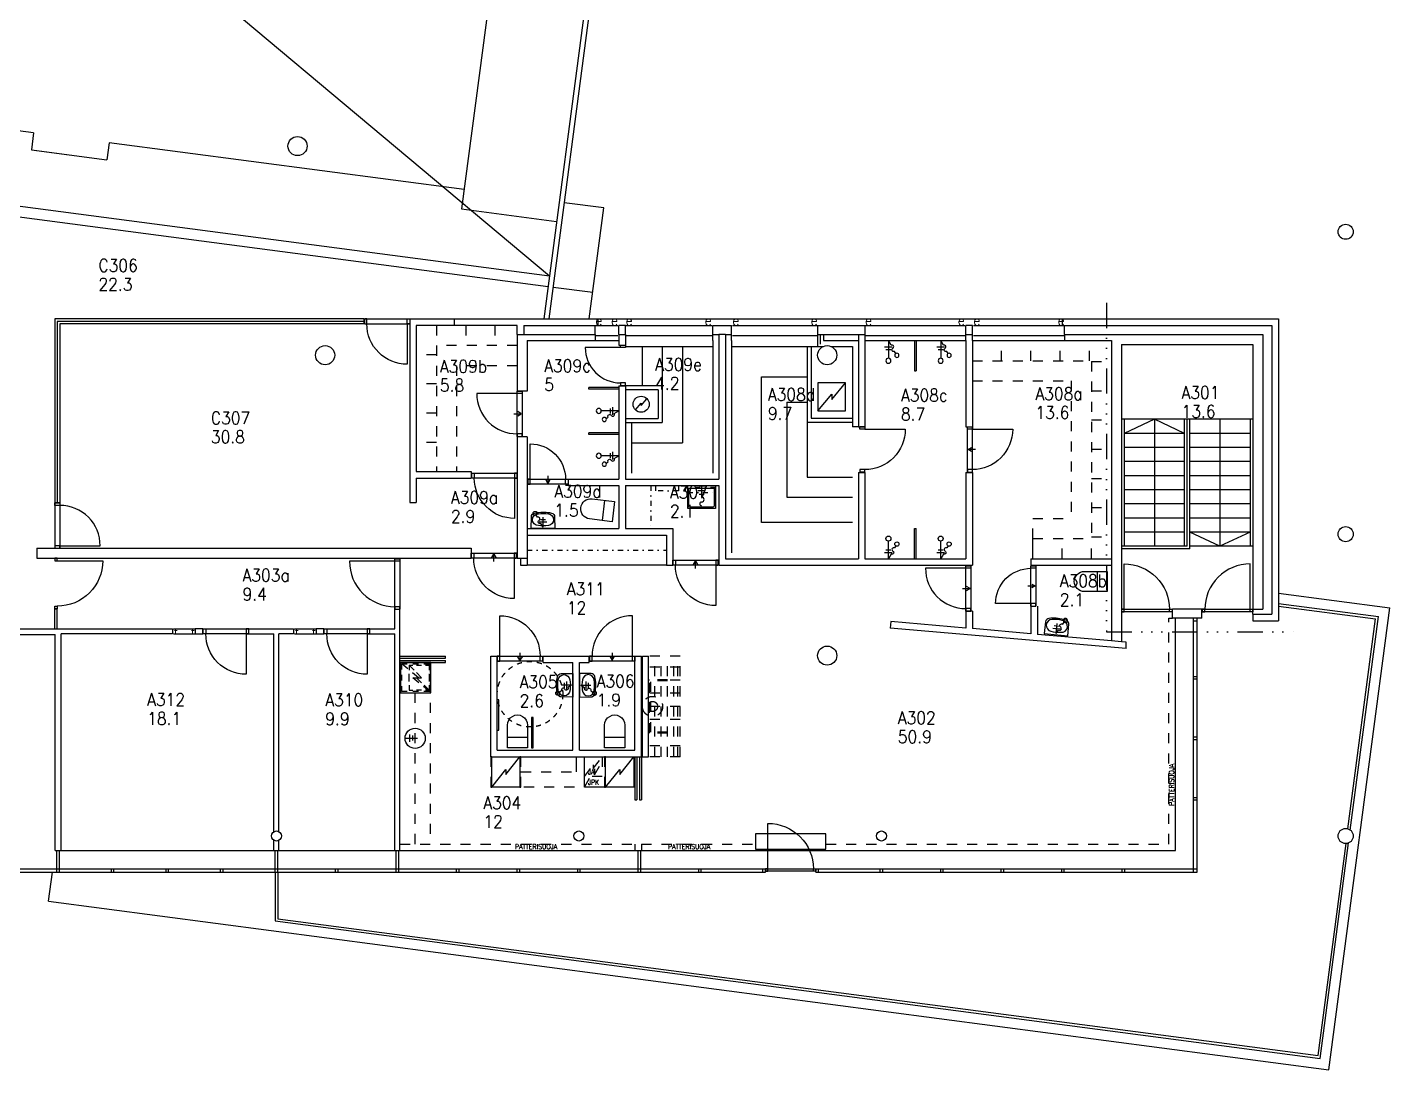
# Model space of a CAD drawing. Extents: x 9164 to 122974, y 9874 to 72490.
# Drawn here: x 95950 to 122974, y 18693 to 39378 of the extents above; entities that cross this region are included whole.
import ezdxf
from ezdxf.enums import TextEntityAlignment as Align

# ---------------------------------------------------------------- set-up
doc = ezdxf.new("R2010")
doc.units = 0
doc.header["$LTSCALE"] = 100
doc.header["$MEASUREMENT"] = 0
for name, pattern in [('KL', [2, 1, -1]), ('KP', [4, 2, -2]), ('PALOALUE', [13, 5, -2, 0, -2, 0, -2, 0, -2]), ('PKL', [3, 1, -1, 0, -1]), ('PKP', [6, 2, -2, 0, -2])]:
    doc.linetypes.add(name, pattern=pattern)
doc.layers.get('0').update_dxf_attribs({"linetype": 'CONTINUOUS'})
for name, color, linetype in [('ART1100T0', 7, 'CONTINUOUS'), ('ART1100T3', 7, 'CONTINUOUS'), ('ART1100TB', 7, 'CONTINUOUS'), ('M00402', 7, 'CONTINUOUS'), ('M06001', 7, 'CONTINUOUS'), ('M06037', 8, 'CONTINUOUS'), ('M06041', 8, 'CONTINUOUS'), ('M06051', 3, 'CONTINUOUS'), ('M06080', 7, 'CONTINUOUS'), ('M06081', 8, 'CONTINUOUS'), ('PALOOS', 1, 'PALOALUE')]:
    doc.layers.add(name, color=color, linetype=linetype)
doc.styles.add('S', font='ROMANS.shx', dxfattribs={"width": 0.8})
doc.styles.get("Standard").update_dxf_attribs({"font": 'simplex.shx'})

# ---------------------------------------------------------------- blocks, each defined once
blk = doc.blocks.new('AIOA_SAWC1')
at = {"color": 0, "linetype": 'ByBlock'}
blk.add_line((250, -200), (250, 200), dxfattribs=at)
blk.add_lwpolyline([(50, 200), (500, 200, -1), (500, -200), (50, -200)], format="xyb", close=True, dxfattribs=at)
blk.add_lwpolyline([(50, 200), (500, 200, -1), (500, -200), (50, -200)], format="xyb", close=True, dxfattribs=at)
for tag, p, flags in [('VARKDI', (100, -50), 8), ('VARNRO', (100, -150), 9), ('VARYLE', (100, -250), 9)]:
    blk.add_attdef(tag, p, '', height=75, dxfattribs=dict(at, flags=flags))
blk = doc.blocks.new('AIOA_SAVE1')
at = {"color": 0, "linetype": 'ByBlock'}
for p, q in [((0, 0), (200, 0)), ((100, 75), (100, -75)), ((150, 50), (150, -50))]:
    blk.add_line(p, q, dxfattribs=at)
blk = doc.blocks.new('AIOA_SAVS1')
at = {"color": 0, "linetype": 'ByBlock'}
blk.add_lwpolyline([(0, 0), (75, -43, 1), (136, -78, -1), (198, -113), (238, -137, 1.000186), (310, -178, 1.000186), (238, -137)], format="xyb", dxfattribs=at)
blk.add_blockref('AIOA_SAVE1', (0, 0), dxfattribs=at)
blk = doc.blocks.new('AIOA_PA11151S')
at = {"color": 0, "linetype": 'ByBlock'}
for points in [[(0, -235), (233.504465, -230.487788, 0.350048), (305.602562, -170.874783, 0.111918), (306.134213, 170.656116, 0.350852), (233.992412, 230.479271), (0, 235)], [(293.550693, -198.63324, 0.875156), (315.531406, -119.392701, 0.094764), (306.134213, 170.656116, 0.350852), (233.992412, 230.479271), (0, 235), (0, -235), (233.504465, -230.487788, 0.23958)], [(58.106337, 107.884253, 0.074902), (57.037671, -92.42681, 0.996701), (292.962329, -92.42681, 0.074902), (291.893663, 107.884253, 0.873578)]]:
    blk.add_lwpolyline(points, format="xyb", close=True, dxfattribs=at)
blk.add_blockref('AIOA_SAVS1', (25, 0), dxfattribs=at)
for tag, p, flags in [('VARKDI', (25, 100), 8), ('VARNRO', (25, 0), 9), ('VARYLE', (25, -100), 9)]:
    blk.add_attdef(tag, p, '', height=75, dxfattribs=dict(at, flags=flags))
blk = doc.blocks.new('AIOA_SASS1')
at = {"color": 0, "linetype": 'ByBlock'}
for p, q in [((125, 75), (125, -75)), ((175, 50), (175, -50))]:
    blk.add_line(p, q, dxfattribs=at)
blk.add_lwpolyline([(255, -147), (214, -124, 1), (153, -88, -1), (92, -53), (0, 0), (350, 0)], format="xyb", dxfattribs=at)
for centre, radius in [((400, 0), 50), ((400, 0), 50), ((291, -168), 41.5), ((291, -168), 41.5)]:
    blk.add_circle(centre, radius, dxfattribs=at)
for tag, p, flags in [('VARKDI', (75, 100), 8), ('VARNRO', (75, 0), 9), ('VARYLE', (75, -100), 9)]:
    blk.add_attdef(tag, p, '', height=75, dxfattribs=dict(at, flags=flags))
blk = doc.blocks.new('AIOA_SASA6')
at = {"color": 0, "linetype": 'ByBlock'}
for p, q in [((0, 0), (225, 0)), ((100, 75), (100, -75)), ((175, 50), (175, -50))]:
    blk.add_line(p, q, dxfattribs=at)
blk.add_lwpolyline([(0, 275), (450, 275), (450, -275), (0, -275)], close=True, dxfattribs=at)
blk.add_lwpolyline([(0, 275), (450, 275), (450, -275), (0, -275)], close=True, dxfattribs=at)
blk.add_lwpolyline([(50, 250), (400, 250, -0.414214), (425, 225), (425, -225, -0.414214), (400, -250), (50, -250), (50, 250)], format="xyb", dxfattribs=at)
for centre, radius, start, end in [((275, 0), 50, 0, 180), ((362, 0), 37.5, 180, 0)]:
    blk.add_arc(centre, radius, start, end, dxfattribs=at)
for tag, p, flags in [('VARKDI', (75, 125), 8), ('VARNRO', (75, 25), 9), ('VARYLE', (75, -75), 9)]:
    blk.add_attdef(tag, p, '', height=75, dxfattribs=dict(at, flags=flags))
blk = doc.blocks.new('AIOA_IKK-C')
at = {"layer": 'M06041', "linetype": 'ByBlock'}
for p, q in [((0, 0), (1000, 0)), ((0, -100), (1000, -100))]:
    blk.add_line(p, q, dxfattribs=at)
at = {"layer": 'M06041', "flags": 8}
blk.add_attdef('E', (0, 0), '', height=100, dxfattribs=at)
blk.add_attdef('E', text='', height=100, dxfattribs=at).set_placement((500, 0), align=Align.CENTER)
blk.add_attdef('E', text='', height=100, dxfattribs=at).set_placement((1000, 0), align=Align.RIGHT)
at = {"layer": 'M06051', "width": 0.9, "flags": 8}
for p in [(50, 0), (950, 0)]:
    blk.add_attdef('SARANA', text='', height=50, dxfattribs=at).set_placement(p, align=Align.MIDDLE)
at = {"layer": 'M06051', "width": 0.9}
for tag, p, flags in [('IKKKDI', (50, -700), 8), ('IKKNRO', (50, -850), 8), ('IKKYLE', (50, -1000), 9)]:
    blk.add_attdef(tag, p, '', height=125, dxfattribs=dict(at, flags=flags))
blk = doc.blocks.new('AIOA_IKK-B')
at = {"layer": 'M06041', "linetype": 'ByBlock'}
for p, q in [((0, 100), (1000, 100)), ((0, 0), (1000, 0))]:
    blk.add_line(p, q, dxfattribs=at)
at = {"layer": 'M06041', "flags": 8}
blk.add_attdef('F', (0, 0), '', height=100, dxfattribs=at)
blk.add_attdef('F', text='', height=100, dxfattribs=at).set_placement((500, 0), align=Align.CENTER)
blk.add_attdef('F', text='', height=100, dxfattribs=at).set_placement((1000, 0), align=Align.RIGHT)
at = {"layer": 'M06051', "width": 0.9}
for tag, p, flags in [('IKKYLE', (50, 875), 9), ('IKKNRO', (50, 725), 8), ('IKKKDI', (50, 575), 8)]:
    blk.add_attdef(tag, p, '', height=125, dxfattribs=dict(at, flags=flags))
at = {"layer": 'M06051', "width": 0.9, "flags": 8}
for p in [(50, 0), (950, 0)]:
    blk.add_attdef('SARANA', text='', height=50, dxfattribs=at).set_placement(p, align=Align.MIDDLE)
blk = doc.blocks.new('LAPA')
at = {"color": 0, "linetype": 'ByBlock'}
for p, q in [((-199, -23), (46, 9)), ((-120, 63), (-100, -85)), ((-61, 46), (-48, -53))]:
    blk.add_line(p, q, dxfattribs=at)
blk.add_circle((0, 0), 200, dxfattribs=at)
blk = doc.blocks.new('AIOA_HUONE')
at = {"layer": 'ART1100T0', "width": 0.9}
blk.add_attdef('HNENUM', (56, 73), '', height=250, dxfattribs=at)
at = {"layer": 'ART1100T3', "width": 0.9}
blk.add_attdef('HNEALA', (56, -302), '', height=250, dxfattribs=at)

msp = doc.modelspace()

# ---------------------------------------------------------------- linework, layer by layer
at = {"layer": 'M00402'}
for p, q in [((106307, 34441), (91102, 47192)), ((108016, 31789), (108128, 31917)), ((108128, 31875), (108240, 32002)), ((108128, 31917), (108128, 31875))]:
    msp.add_line(p, q, dxfattribs=at)
msp.add_lwpolyline([(111631, 31770), (112181, 31770), (112181, 32320), (111631, 32320)], close=True, dxfattribs=at)
msp.add_lwpolyline([(111631, 31770), (111906, 32100), (111906, 31990), (112181, 32320)], dxfattribs=at)
msp.add_circle((108126, 31897), 160, dxfattribs=at)
at = {"layer": 'M06001'}
for p, q in [((103536, 33590), (104416, 33590)), ((103536, 33590), (103536, 29951)), ((104416, 33590), (107266, 33590)), ((107266, 33590), (107266, 33460)), ((116476, 33590), (120766, 33590)), ((120766, 33590), (120766, 27600)), ((103666, 33460), (103666, 30562)), ((105666, 33460), (103666, 33460)), ((105666, 33280), (105666, 33460)), ((105666, 33280), (107216, 33280)), ((105666, 33280), (105666, 32160)), ((105796, 33460), (107266, 33460)), ((105796, 33460), (105796, 33280)), ((107216, 33280), (107216, 33460)), ((107216, 33280), (107216, 33160)), ((107686, 33280), (107686, 33460)), ((107816, 33460), (107686, 33460)), ((107686, 33280), (107686, 33072)), ((107686, 33280), (107816, 33280)), ((107816, 33280), (107816, 33460)), ((107816, 33280), (107816, 33072)), ((109546, 33160), (109546, 33460)), ((109546, 33460), (109916, 33460)), ((109546, 33280), (109666, 33280)), ((109666, 33280), (109666, 30412)), ((109796, 33280), (109666, 33280)), ((109796, 33280), (109796, 28832)), ((109796, 33280), (109916, 33280)), ((109916, 33160), (109916, 33460)), ((111626, 33460), (111626, 33040)), ((111626, 33460), (112566, 33460)), ((111626, 33280), (112436, 33280)), ((111676, 33280), (111676, 33090)), ((111746, 33280), (111746, 33160)), ((112436, 33280), (112436, 31451)), ((112436, 33280), (112566, 33280)), ((112566, 33460), (112566, 33280)), ((112566, 33280), (112566, 31451)), ((114566, 33160), (114566, 33460)), ((114696, 33460), (114566, 33460)), ((114566, 33280), (114696, 33280)), ((114696, 33160), (114696, 33460)), ((116476, 33460), (120636, 33460)), ((116526, 33280), (116526, 33460)), ((116526, 33280), (120456, 33280)), ((116526, 33280), (116526, 33160)), ((120456, 33280), (120456, 27830)), ((120636, 33460), (120636, 27730)), ((105866, 33160), (105866, 33160)), ((105866, 33160), (105866, 32160)), ((105866, 33160), (107216, 33160)), ((107686, 33072), (107816, 33072)), ((109546, 33160), (109546, 30532)), ((109916, 33160), (109916, 28952)), ((111626, 33040), (111731, 33040)), ((111746, 33160), (112436, 33160)), ((111901, 33040), (112316, 33040)), ((112316, 33040), (112316, 31451)), ((114566, 33160), (114566, 31451)), ((114696, 33160), (114696, 31451)), ((116526, 33160), (117456, 33160)), ((117456, 33160), (117456, 27206)), ((117656, 33080), (120256, 33080)), ((117656, 33080), (117656, 27186)), ((120256, 33080), (120256, 27830)), ((105866, 32160), (105666, 32160)), ((107686, 32262), (107686, 30412)), ((107686, 32262), (107816, 32262)), ((107816, 32262), (107816, 30412)), ((107936, 31532), (107936, 30532)), ((112436, 31451), (112316, 31451)), ((112436, 31451), (112566, 31451)), ((114566, 31451), (114696, 31451)), ((105666, 31250), (105666, 28841)), ((105866, 31250), (105666, 31250)), ((105666, 31160), (105666, 31160)), ((105866, 31250), (105866, 28841)), ((103666, 30562), (104756, 30562)), ((104756, 30562), (104756, 30432)), ((112436, 30541), (112566, 30541)), ((112436, 30541), (112436, 28832)), ((112566, 30541), (112566, 28832)), ((114566, 30541), (114566, 28832)), ((114566, 30541), (114696, 30541)), ((114696, 30541), (114696, 28702)), ((103666, 30432), (104756, 30432)), ((103666, 30432), (103666, 29951)), ((106676, 30412), (107686, 30412)), ((106676, 30412), (106676, 30282)), ((106676, 30282), (107686, 30282)), ((107686, 30282), (107686, 29432)), ((107816, 30412), (109666, 30412)), ((107816, 30282), (109666, 30282)), ((107816, 30282), (107816, 29432)), ((109666, 30282), (109666, 28702)), ((103536, 29951), (103666, 29951)), ((105866, 29432), (107686, 29432)), ((105866, 29302), (108626, 29302)), ((107816, 29432), (108756, 29432)), ((108626, 29302), (108626, 28702)), ((108756, 29432), (108756, 28702)), ((96141, 29041), (96141, 28841)), ((96141, 29041), (104756, 29041)), ((104756, 29041), (104756, 28841)), ((96141, 28841), (104756, 28841)), ((105666, 28841), (105866, 28841)), ((105736, 28841), (105736, 28702)), ((105736, 28702), (105866, 28702)), ((105866, 28841), (105866, 28702)), ((108626, 28702), (108756, 28702)), ((109666, 28702), (114696, 28702)), ((109796, 28832), (112436, 28832)), ((112566, 28832), (114566, 28832)), ((115856, 28832), (115856, 28702)), ((115856, 28832), (117456, 28832)), ((115856, 28702), (117456, 28702)), ((120766, 28146), (122974, 27856)), ((115856, 27892), (115856, 27344)), ((115986, 27892), (115986, 27332)), ((121768, 18693), (122974, 27856)), ((103242, 27831), (103342, 27831)), ((103242, 27441), (103242, 27831)), ((103342, 23041), (103342, 27831)), ((113076, 27587), (113064, 27457)), ((114566, 27457), (113076, 27587)), ((114696, 27792), (114566, 27792)), ((114566, 27792), (114566, 27457)), ((114696, 27792), (114696, 27445)), ((118666, 27650), (118666, 27830)), ((119246, 27830), (118666, 27830)), ((119246, 27650), (118666, 27650)), ((119246, 27650), (119246, 27830)), ((120256, 27830), (120456, 27830)), ((120256, 27730), (120256, 27830)), ((120256, 27730), (120636, 27730)), ((120256, 27730), (120256, 27600)), ((120256, 27600), (120766, 27600)), ((95362, 27441), (98832, 27441)), ((95362, 27331), (96502, 27331)), ((96502, 23041), (96502, 27331)), ((96622, 23041), (96622, 27341)), ((98832, 27341), (96622, 27341)), ((98832, 27441), (98832, 27341)), ((100342, 27341), (100342, 27441)), ((100342, 27441), (101232, 27441)), ((100342, 27341), (100842, 27341)), ((100842, 23417), (100842, 27341)), ((100942, 23417), (100942, 27341)), ((101232, 27341), (100942, 27341)), ((101232, 27441), (101232, 27341)), ((102742, 27341), (102742, 27441)), ((102742, 27441), (103242, 27441)), ((102742, 27341), (103242, 27341)), ((103242, 23041), (103242, 27341)), ((117747, 27048), (113064, 27457)), ((115856, 27344), (114696, 27445)), ((117456, 27204), (115986, 27332)), ((117656, 27186), (117456, 27204)), ((117747, 27178), (117656, 27186)), ((117747, 27048), (117747, 27178)), ((103342, 26902), (104243, 26902)), ((103342, 26862), (104243, 26862)), ((103342, 26812), (104243, 26812)), ((103342, 26772), (104243, 26772)), ((104243, 26862), (104243, 26902)), ((104243, 26772), (104243, 26812)), ((105142, 24902), (105142, 26902)), ((105142, 26902), (105272, 26902)), ((105272, 25032), (105272, 26902)), ((106182, 26772), (106182, 26902)), ((106182, 26902), (107092, 26902)), ((106182, 26772), (106772, 26772)), ((106772, 25032), (106772, 26772)), ((106902, 26772), (107092, 26772)), ((106902, 25032), (106902, 26772)), ((107092, 26772), (107092, 26902)), ((108002, 25032), (108002, 26902)), ((108002, 26902), (108132, 26902)), ((108132, 24902), (108132, 26902)), ((108152, 26902), (108275, 26902)), ((108152, 24902), (108152, 26902)), ((108275, 24902), (108275, 26902)), ((105142, 24902), (108132, 24902)), ((105272, 25032), (106772, 25032)), ((106902, 25032), (108002, 25032)), ((108002, 24902), (108002, 24051)), ((108042, 24902), (108042, 24051)), ((108092, 24902), (108092, 24051)), ((108132, 24902), (108132, 24051)), ((108152, 24902), (108275, 24902)), ((108002, 24051), (108042, 24051)), ((108092, 24051), (108132, 24051)), ((100842, 23041), (100842, 23244)), ((100942, 23041), (100942, 23244)), ((96502, 23041), (96622, 23041)), ((96537, 22681), (96537, 23041)), ((96587, 22681), (96587, 23041)), ((100842, 23041), (100942, 23041)), ((100867, 22681), (100867, 23041)), ((100917, 22681), (100917, 23041)), ((103242, 23041), (103342, 23041)), ((103267, 22681), (103267, 23041)), ((103317, 22681), (103317, 23041)), ((108067, 22681), (108067, 23041)), ((108067, 23041), (108117, 23041)), ((108117, 22681), (108117, 23041)), ((96373, 22036), (96449, 22611)), ((96373, 22036), (121768, 18693))]:
    msp.add_line(p, q, dxfattribs=at)
at = {"layer": 'M06001', "linetype": 'PKP'}
msp.add_line((116476, 33590), (116476, 33460), dxfattribs=at)
at = {"layer": 'M06001', "linetype": 'PKL'}
msp.add_line((115856, 27892), (115986, 27892), dxfattribs=at)
at = {"layer": 'M06001'}
for centre, radius in [((101311, 37020), 190), ((122100, 35320), 150), ((101858, 32870), 190), ((111816, 32870), 190), ((122100, 29320), 150), ((111816, 26910), 190), ((100892, 23331), 100), ((106892, 23331), 100), ((112892, 23331), 100), ((122100, 23331), 150)]:
    msp.add_circle(centre, radius, dxfattribs=at)
at = {"layer": 'M06037'}
for p, q in [((105123, 39999), (104566, 35772)), ((96076, 37282), (94014, 37553)), ((96076, 37282), (96031, 36943)), ((97573, 37085), (97528, 36746)), ((104617, 36157), (97573, 37085)), ((96031, 36943), (97528, 36746)), ((96041, 36942), (97528, 36746)), ((106307, 34441), (95307, 35889)), ((104566, 35772), (106450, 35524)), ((107388, 35792), (106600, 35896)), ((107098, 33590), (107388, 35792)), ((106279, 34229), (95491, 35650)), ((107167, 34113), (106379, 34216)), ((120256, 31600), (117656, 31600)), ((117706, 31600), (117706, 29080)), ((118306, 31600), (118306, 29080)), ((118906, 29080), (118906, 31600)), ((118956, 29080), (118956, 31600)), ((119006, 29030), (119006, 31600)), ((119606, 31600), (119606, 29080)), ((120206, 31600), (120206, 29080)), ((118906, 31320), (117706, 31320)), ((120206, 31320), (119006, 31320)), ((118906, 31040), (117706, 31040)), ((120206, 31040), (119006, 31040)), ((118906, 30760), (117706, 30760)), ((120206, 30760), (119006, 30760)), ((118906, 30480), (117706, 30480)), ((120206, 30480), (119006, 30480)), ((118906, 30200), (117706, 30200)), ((120206, 30200), (119006, 30200)), ((118906, 29920), (117706, 29920)), ((120206, 29920), (119006, 29920)), ((118906, 29640), (117706, 29640)), ((120206, 29640), (119006, 29640)), ((118906, 29360), (117706, 29360)), ((120206, 29360), (119006, 29360)), ((118956, 29080), (117656, 29080)), ((119006, 29030), (117656, 29030)), ((120256, 29080), (119006, 29080)), ((120766, 27945), (122750, 27684)), ((120766, 27894), (122694, 27640)), ((122145, 23474), (122694, 27640)), ((122192, 23449), (122750, 27684)), ((121553, 18973), (122107, 23181)), ((121596, 18917), (122159, 23193)), ((100867, 22611), (100867, 21646)), ((100917, 22611), (100917, 21690)), ((100867, 21646), (121596, 18917)), ((100917, 21690), (121553, 18973))]:
    msp.add_line(p, q, dxfattribs=at)
for points in [[(118906, 31320), (118306, 31600), (117706, 31320)], [(120206, 29360), (119606, 29080), (119006, 29360)]]:
    msp.add_lwpolyline(points, dxfattribs=at)
msp.add_lwpolyline([(111792, 23071), (111792, 23371), (110392, 23371), (110392, 23071), (111792, 23071)], close=True, dxfattribs=at)
at = {"layer": 'M06041'}
for p, q in [((107080, 40313), (106195, 33590)), ((107183, 40327), (106296, 33590)), ((96496, 33590), (96496, 29951)), ((102626, 33590), (96496, 33590)), ((96546, 33540), (96546, 29951)), ((102626, 33540), (96546, 33540)), ((102626, 33590), (102626, 33490)), ((107266, 33590), (116476, 33590)), ((96596, 33490), (96596, 29951)), ((102626, 33490), (96596, 33490)), ((107216, 33160), (107686, 33160)), ((107816, 33040), (109546, 33040)), ((109916, 33040), (111626, 33040)), ((112566, 33160), (114566, 33160)), ((114696, 33160), (116526, 33160)), ((96496, 29951), (96596, 29951)), ((96496, 27441), (96496, 27841)), ((96496, 27841), (96546, 27841)), ((96546, 27441), (96546, 27841)), ((118722, 23041), (118722, 27651)), ((119082, 22611), (119082, 27651)), ((119082, 27601), (119152, 27601)), ((119152, 22611), (119152, 27651)), ((119082, 26496), (119152, 26496)), ((119082, 26446), (119152, 26446)), ((119082, 25296), (119152, 25296)), ((119082, 25246), (119152, 25246)), ((119082, 24096), (119152, 24096)), ((119082, 24046), (119152, 24046)), ((96622, 23041), (100842, 23041)), ((100942, 23041), (103242, 23041)), ((103342, 23041), (108067, 23041)), ((108117, 23041), (118722, 23041)), ((92044, 22681), (110592, 22681)), ((92053, 22611), (110592, 22611)), ((96537, 22611), (96537, 22681)), ((96587, 22611), (96587, 22681)), ((97620, 22611), (97620, 22681)), ((97670, 22611), (97670, 22681)), ((98702, 22611), (98702, 22681)), ((98752, 22611), (98752, 22681)), ((99785, 22611), (99785, 22681)), ((99835, 22611), (99835, 22681)), ((100867, 22611), (100867, 22681)), ((100917, 22611), (100917, 22681)), ((100917, 22611), (110592, 22611)), ((102067, 22611), (102067, 22681)), ((102117, 22611), (102117, 22681)), ((103267, 22611), (103267, 22681)), ((103317, 22611), (103317, 22681)), ((104467, 22611), (104467, 22681)), ((104517, 22611), (104517, 22681)), ((105667, 22611), (105667, 22681)), ((105717, 22611), (105717, 22681)), ((106867, 22611), (106867, 22681)), ((106917, 22611), (106917, 22681)), ((108067, 22611), (108067, 22681)), ((108117, 22611), (108117, 22681)), ((109267, 22611), (109267, 22681)), ((109317, 22611), (109317, 22681)), ((110542, 22611), (110542, 22681)), ((110592, 22611), (110592, 22681)), ((111592, 22611), (111592, 22681)), ((111592, 22681), (119152, 22681)), ((111592, 22611), (119152, 22611)), ((111642, 22611), (111642, 22681)), ((112867, 22611), (112867, 22681)), ((112917, 22611), (112917, 22681)), ((114067, 22611), (114067, 22681)), ((114117, 22611), (114117, 22681)), ((115267, 22611), (115267, 22681)), ((115317, 22611), (115317, 22681)), ((116467, 22611), (116467, 22681)), ((116517, 22611), (116517, 22681)), ((117667, 22611), (117667, 22681)), ((117717, 22611), (117717, 22681))]:
    msp.add_line(p, q, dxfattribs=at)
at = {"layer": 'M06041', "linetype": 'PKP'}
msp.add_line((104416, 33590), (104416, 33460), dxfattribs=at)
at = {"layer": 'M06051', "linetype": 'ByBlock'}
for p, q in [((102636, 33590), (103536, 33590)), ((102636, 33490), (103536, 33490)), ((107716, 33072), (107816, 33072)), ((105666, 31260), (105666, 32160)), ((105766, 32160), (105766, 31260)), ((107716, 32272), (107816, 32272)), ((112566, 31451), (112466, 31451)), ((114596, 30551), (114596, 31451)), ((114696, 30551), (114696, 31451)), ((112566, 30551), (112466, 30551)), ((104766, 30532), (105666, 30532)), ((105666, 30432), (104766, 30432)), ((105876, 30412), (106676, 30412)), ((106676, 30312), (105876, 30312)), ((96496, 29941), (96496, 29041)), ((96596, 29941), (96596, 29041)), ((104756, 28941), (105656, 28941)), ((96496, 28841), (96546, 28841)), ((96546, 28841), (96496, 28841)), ((96496, 28841), (96496, 28791)), ((96496, 28791), (96546, 28791)), ((96546, 28791), (96546, 28841)), ((103242, 27831), (103242, 28831)), ((103342, 28831), (103342, 27831)), ((105656, 28841), (104756, 28841)), ((108756, 28802), (109656, 28802)), ((109656, 28702), (108756, 28702)), ((114566, 27792), (114566, 28692)), ((114666, 28692), (114666, 27792)), ((115856, 27892), (115856, 28692)), ((115956, 28692), (115956, 27892)), ((96496, 27891), (96546, 27891)), ((96496, 27841), (96496, 27891)), ((96496, 27841), (96546, 27841)), ((96546, 27841), (96496, 27841)), ((96546, 27891), (96546, 27841)), ((117706, 27830), (117656, 27830)), ((117656, 27830), (118656, 27830)), ((117656, 27830), (117656, 27780)), ((117656, 27780), (117706, 27780)), ((118656, 27780), (117656, 27780)), ((117706, 27780), (117706, 27830)), ((118606, 27780), (118606, 27830)), ((118606, 27830), (118656, 27830)), ((118656, 27780), (118606, 27780)), ((118656, 27830), (118656, 27780)), ((119256, 27830), (120256, 27830)), ((119306, 27830), (119256, 27830)), ((119256, 27830), (119256, 27780)), ((120256, 27780), (119256, 27780)), ((119256, 27780), (119306, 27780)), ((119306, 27780), (119306, 27830)), ((120206, 27780), (120206, 27830)), ((120206, 27830), (120256, 27830)), ((120256, 27780), (120206, 27780)), ((120256, 27830), (120256, 27780)), ((99442, 27441), (100342, 27441)), ((100342, 27341), (99442, 27341)), ((101842, 27441), (102742, 27441)), ((102742, 27341), (101842, 27341)), ((105272, 26902), (106172, 26902)), ((106172, 26802), (105272, 26802)), ((107102, 26902), (108002, 26902)), ((108002, 26802), (107102, 26802)), ((110642, 22681), (110592, 22681)), ((110592, 22681), (111592, 22681)), ((110592, 22681), (110592, 22631)), ((110592, 22631), (110642, 22631)), ((111592, 22631), (110592, 22631)), ((110642, 22631), (110642, 22681)), ((111542, 22631), (111542, 22681)), ((111542, 22681), (111592, 22681)), ((111592, 22631), (111542, 22631)), ((111592, 22681), (111592, 22631))]:
    msp.add_line(p, q, dxfattribs=at)
at = {"layer": 'M06051'}
for p, q in [((105603, 31710), (105749, 31710)), ((105749, 31710), (105682, 31751)), ((105682, 31670), (105749, 31710)), ((114612, 31001), (114680, 31042)), ((114680, 30961), (114612, 31001)), ((114758, 31001), (114612, 31001)), ((106276, 30328), (106240, 30396)), ((106276, 30474), (106276, 30328)), ((106312, 30396), (106276, 30328)), ((105165, 28857), (105206, 28925)), ((105206, 28778), (105206, 28925)), ((105206, 28925), (105246, 28857)), ((109165, 28718), (109206, 28786)), ((109206, 28639), (109206, 28786)), ((109206, 28786), (109246, 28718)), ((114503, 28242), (114650, 28242)), ((114650, 28242), (114582, 28282)), ((114582, 28201), (114650, 28242)), ((115793, 28292), (115939, 28292)), ((115872, 28328), (115939, 28292)), ((115939, 28292), (115872, 28256)), ((99432, 27441), (99282, 27441)), ((99282, 27441), (99282, 27341)), ((99282, 27341), (99432, 27341)), ((99282, 27341), (99282, 27341)), ((99432, 27341), (99432, 27441)), ((101832, 27441), (101682, 27441)), ((101682, 27441), (101682, 27341)), ((101682, 27341), (101832, 27341)), ((101682, 27341), (101682, 27341)), ((101832, 27341), (101832, 27441)), ((105722, 26818), (105682, 26886)), ((105722, 26964), (105722, 26818)), ((105763, 26886), (105722, 26818)), ((107512, 26886), (107552, 26818)), ((107552, 26964), (107552, 26818)), ((107552, 26818), (107593, 26886))]:
    msp.add_line(p, q, dxfattribs=at)
at = {"layer": 'M06051', "linetype": 'ByBlock'}
for points in [[(102636, 33490), (102686, 33490), (102686, 33590), (102636, 33590)], [(103536, 33490), (103486, 33490), (103486, 33590), (103536, 33590)], [(107816, 33072), (107816, 33022), (107716, 33022), (107716, 33072)], [(105766, 32160), (105766, 32110), (105666, 32110), (105666, 32160)], [(107816, 32272), (107816, 32322), (107716, 32322), (107716, 32272)], [(112566, 31451), (112566, 31401), (112466, 31401), (112466, 31451)], [(114696, 31451), (114696, 31401), (114596, 31401), (114596, 31451)], [(105766, 31260), (105766, 31310), (105666, 31310), (105666, 31260)], [(112566, 30551), (112566, 30601), (112466, 30601), (112466, 30551)], [(114696, 30551), (114696, 30601), (114596, 30601), (114596, 30551)], [(104766, 30532), (104816, 30532), (104816, 30432), (104766, 30432)], [(105666, 30532), (105616, 30532), (105616, 30432), (105666, 30432)], [(105876, 30312), (105926, 30312), (105926, 30412), (105876, 30412)], [(106676, 30312), (106626, 30312), (106626, 30412), (106676, 30412)], [(96596, 29941), (96596, 29891), (96496, 29891), (96496, 29941)], [(96596, 29041), (96596, 29091), (96496, 29091), (96496, 29041)], [(104756, 28941), (104806, 28941), (104806, 28841), (104756, 28841)], [(105656, 28941), (105606, 28941), (105606, 28841), (105656, 28841)], [(103342, 28831), (103342, 28781), (103242, 28781), (103242, 28831)], [(108756, 28802), (108806, 28802), (108806, 28702), (108756, 28702)], [(109656, 28802), (109606, 28802), (109606, 28702), (109656, 28702)], [(114666, 28692), (114666, 28642), (114566, 28642), (114566, 28692)], [(115956, 28692), (115956, 28642), (115856, 28642), (115856, 28692)], [(103342, 27831), (103342, 27881), (103242, 27881), (103242, 27831)], [(114666, 27792), (114666, 27842), (114566, 27842), (114566, 27792)], [(115956, 27892), (115956, 27942), (115856, 27942), (115856, 27892)], [(99442, 27441), (99492, 27441), (99492, 27341), (99442, 27341)], [(100342, 27441), (100292, 27441), (100292, 27341), (100342, 27341)], [(101842, 27441), (101892, 27441), (101892, 27341), (101842, 27341)], [(102742, 27441), (102692, 27441), (102692, 27341), (102742, 27341)], [(105272, 26802), (105322, 26802), (105322, 26902), (105272, 26902)], [(106172, 26802), (106122, 26802), (106122, 26902), (106172, 26902)], [(107102, 26802), (107152, 26802), (107152, 26902), (107102, 26902)], [(108002, 26802), (107952, 26802), (107952, 26902), (108002, 26902)]]:
    msp.add_lwpolyline(points, close=True, dxfattribs=at)
for points in [[(103486, 33490), (103486, 32690, -0.414214), (102686, 33490, -0.671351)], [(107716, 33022), (107016, 33022, 0.414214), (107716, 32322, 0.671351)], [(105666, 32110), (104866, 32110, 0.414214), (105666, 31310, 0.671351)], [(112566, 31401), (113366, 31401, -0.414214), (112566, 30601, -0.671351)], [(114696, 31401), (115496, 31401, -0.414214), (114696, 30601, -0.671351)], [(105926, 30412), (105926, 31112, -0.414214), (106626, 30412, -0.671351)], [(105616, 30432), (105616, 29632, -0.414214), (104816, 30432, -0.671351)], [(96596, 29091), (97396, 29091, 0.414214), (96596, 29891, 0.671351)], [(96546, 28791), (97446, 28791, -0.414214), (96546, 27891, -0.671351)], [(103242, 28781), (102342, 28781, 0.414214), (103242, 27881, 0.671351)], [(105606, 28841), (105606, 28041, -0.414214), (104806, 28841, -0.671351)], [(109606, 28702), (109606, 27902, -0.414214), (108806, 28702, -0.671351)], [(117706, 27830), (117706, 28730, -0.414214), (118606, 27830, -0.671351)], [(120206, 27830), (120206, 28730, 0.414214), (119306, 27830, 0.671351)], [(114566, 28642), (113766, 28642, 0.414214), (114566, 27842, 0.671351)], [(115856, 27942), (115156, 27942, -0.414214), (115856, 28642, -0.671351)], [(105322, 26902), (105322, 27702, -0.414214), (106122, 26902, -0.671351)], [(107952, 26902), (107952, 27702, 0.414214), (107152, 26902, 0.671351)], [(100292, 27341), (100292, 26541, -0.414214), (99492, 27341, -0.671351)], [(102692, 27341), (102692, 26541, -0.414214), (101892, 27341, -0.671351)], [(110642, 22681), (110642, 23581, -0.414214), (111542, 22681, -0.671351)]]:
    msp.add_lwpolyline(points, format="xyb", dxfattribs=at)
at = {"layer": 'M06080', "linetype": 'KP'}
for p, q in [((104066, 33460), (104066, 33060)), ((104646, 33460), (104646, 33060)), ((105226, 33460), (105226, 33060)), ((105666, 33060), (104066, 33060)), ((104066, 33060), (104066, 30560)), ((115276, 32760), (115276, 33160)), ((115856, 32760), (115856, 33160)), ((116436, 32760), (116436, 33160)), ((117016, 32760), (117016, 33160)), ((104066, 32880), (103666, 32880)), ((114696, 32760), (117016, 32760)), ((117056, 32746), (117456, 32746)), ((117056, 32746), (117056, 29232)), ((105666, 32660), (104466, 32660)), ((104466, 32660), (104466, 30560)), ((104066, 32300), (103666, 32300)), ((114696, 32360), (116656, 32360)), ((116656, 32360), (116656, 29632)), ((117056, 32166), (117456, 32166)), ((104066, 31720), (103666, 31720)), ((117056, 31586), (117456, 31586)), ((104066, 31140), (103666, 31140)), ((117056, 31006), (117456, 31006)), ((117056, 30426), (117456, 30426)), ((117056, 29846), (117456, 29846)), ((115896, 29632), (116656, 29632)), ((115896, 28832), (115896, 29632)), ((115896, 29232), (117056, 29232)), ((116476, 28832), (116476, 29232)), ((117056, 29266), (117456, 29266)), ((117056, 28832), (117056, 29232)), ((118592, 23171), (118592, 27651)), ((118592, 27651), (118666, 27651)), ((103942, 26772), (103942, 23172)), ((108900, 26902), (108275, 26902)), ((108400, 24902), (108400, 26902)), ((108525, 24902), (108525, 26902)), ((108650, 24902), (108650, 26902)), ((108775, 24902), (108775, 26902)), ((108852, 24902), (108852, 26902)), ((108900, 24902), (108900, 26902)), ((108900, 26682), (108275, 26682)), ((108650, 26432), (108295, 26432)), ((108295, 25372), (108295, 26432)), ((108650, 26412), (108315, 26412)), ((108315, 25392), (108315, 26412)), ((108900, 26422), (108650, 26422)), ((103342, 26172), (103942, 26172)), ((103642, 23172), (103642, 26172)), ((108900, 26162), (108275, 26162)), ((108900, 25902), (108275, 25902)), ((108900, 25642), (108275, 25642)), ((108650, 25372), (108295, 25372)), ((108650, 25392), (108315, 25392)), ((107177, 24668), (107352, 24902)), ((107202, 24542), (107402, 24902)), ((108900, 25122), (108275, 25122)), ((108900, 24902), (108275, 24902)), ((105742, 24602), (106842, 24602)), ((107002, 24512), (107177, 24746)), ((107002, 24302), (107202, 24662)), ((107177, 24746), (107177, 24668)), ((107202, 24662), (107202, 24542)), ((108002, 24302), (105162, 24302)), ((103342, 23172), (103942, 23172)), ((103342, 23171), (108002, 23171)), ((108002, 23171), (108002, 23041)), ((108132, 23171), (110392, 23171)), ((108132, 23171), (108132, 23041)), ((111792, 23171), (118592, 23171))]:
    msp.add_line(p, q, dxfattribs=at)
at = {"layer": 'M06080'}
for p, q in [((108146, 33040), (108146, 32262)), ((108546, 33040), (108546, 31532)), ((108946, 33040), (108946, 31132)), ((111416, 33040), (111416, 31540)), ((111496, 33040), (111496, 31620)), ((108546, 32262), (107816, 32262)), ((108466, 32182), (107816, 32182)), ((108466, 32182), (108466, 31612)), ((111016, 31940), (111416, 31940)), ((111016, 31940), (111016, 30052)), ((111496, 31620), (112316, 31620)), ((107816, 31612), (108466, 31612)), ((107816, 31532), (108546, 31532)), ((111416, 31540), (112316, 31540)), ((111416, 31540), (111416, 30452)), ((111416, 31540), (112316, 31540)), ((107936, 31132), (108946, 31132)), ((111416, 30452), (112316, 30452)), ((111016, 30052), (112316, 30052)), ((115896, 28832), (115896, 29232)), ((108626, 28702), (105866, 28702)), ((103496, 26648), (103377, 26747)), ((103377, 26747), (103487, 26747)), ((103377, 26637), (103377, 26747)), ((103377, 26417), (103377, 26527)), ((103522, 26722), (103522, 26622)), ((103522, 26722), (103597, 26722)), ((103522, 26722), (103622, 26622)), ((103522, 26397), (103522, 26547)), ((103597, 26747), (103707, 26747)), ((103672, 26722), (103772, 26722)), ((103672, 26572), (103772, 26472)), ((103817, 26747), (103927, 26747)), ((103847, 26722), (103922, 26722)), ((103922, 26722), (103922, 26622)), ((103922, 26547), (103922, 26397)), ((103927, 26747), (103927, 26637)), ((103927, 26527), (103927, 26417)), ((103377, 26197), (103377, 26307)), ((103522, 26322), (103522, 26222)), ((103522, 26222), (103597, 26222)), ((103672, 26472), (103772, 26472)), ((103672, 26472), (103772, 26372)), ((103772, 26222), (103672, 26222)), ((103927, 26197), (103808, 26296)), ((103822, 26322), (103922, 26222)), ((103922, 26222), (103847, 26222)), ((103922, 26322), (103922, 26222)), ((103927, 26307), (103927, 26197)), ((108295, 26422), (108275, 26422)), ((103487, 26197), (103377, 26197)), ((103707, 26197), (103597, 26197)), ((103927, 26197), (103817, 26197)), ((108295, 25382), (108275, 25382)), ((106842, 24602), (106842, 24902)), ((108132, 24902), (108132, 24302))]:
    msp.add_line(p, q, dxfattribs=at)
at = {"layer": 'M06080', "linetype": 'PKL'}
for p, q in [((108316, 30282), (108316, 29432)), ((105866, 29002), (108626, 29002))]:
    msp.add_line(p, q, dxfattribs=at)
at = {"layer": 'M06080'}
for points in [[(112316, 29552), (110516, 29552), (110516, 32440), (111416, 32440)], [(103952, 26772), (103352, 26772), (103352, 26172), (103952, 26172), (103952, 26772)], [(103716, 26373), (103597, 26472), (103707, 26472), (103588, 26571)], [(105162, 24302), (105442, 24652), (105442, 24552), (105722, 24902)], [(107422, 24302), (107702, 24652), (107702, 24552), (107982, 24902)]]:
    msp.add_lwpolyline(points, dxfattribs=at)
at = {"layer": 'M06080', "linetype": 'PKL'}
msp.add_lwpolyline([(108865, 30282), (108865, 30182), (108415, 30182), (108415, 30282)], dxfattribs=at)
msp.add_lwpolyline([(109600, 30282), (109600, 30245), (109050, 30245, 1), (109050, 30145), (109600, 30145)], format="xyb", dxfattribs=at)
at = {"layer": 'M06080', "linetype": 'KP'}
for points in [[(105162, 24902), (105142, 24902), (105142, 24302), (105162, 24302)], [(105742, 24902), (105722, 24902), (105722, 24302), (105742, 24302)], [(107002, 24902), (107352, 24902), (107352, 24512), (107002, 24512)], [(107402, 24302), (107002, 24302), (107002, 24902), (107402, 24902)], [(107422, 24902), (107402, 24902), (107402, 24302), (107422, 24302)]]:
    msp.add_lwpolyline(points, close=True, dxfattribs=at)
at = {"layer": 'M06080'}
for points in [[(105162, 24902), (105722, 24902), (105722, 24302), (105162, 24302)], [(105162, 24902), (105722, 24902), (105722, 24302), (105162, 24302)], [(107422, 24902), (107982, 24902), (107982, 24302), (107422, 24302)], [(107422, 24902), (107982, 24902), (107982, 24302), (107422, 24302)]]:
    msp.add_lwpolyline(points, close=True, dxfattribs=at)
at = {"layer": 'M06080', "linetype": 'KP'}
for radius in [200, 100]:
    msp.add_circle((108352, 25902), radius, dxfattribs=at)
at = {"layer": 'M06081'}
for p, q in [((113551, 33160), (113551, 32560)), ((113581, 33160), (113581, 32560)), ((113551, 32560), (113581, 32560)), ((107686, 32227), (107086, 32227)), ((107086, 32197), (107086, 32227)), ((107686, 32197), (107086, 32197)), ((107686, 31327), (107086, 31327)), ((107086, 31297), (107086, 31327)), ((107686, 31297), (107086, 31297)), ((113551, 29432), (113581, 29432)), ((113551, 28832), (113551, 29432)), ((113581, 28832), (113581, 29432))]:
    msp.add_line(p, q, dxfattribs=at)
for points in [[(105272, 25432), (105302, 25432), (105302, 26032), (105272, 26032)], [(105952, 25082), (105982, 25082), (105982, 25682), (105952, 25682), (105952, 25082)]]:
    msp.add_lwpolyline(points, dxfattribs=at)
at = {"layer": 'M06081', "linetype": 'KL'}
msp.add_circle((105922, 26144), 650, dxfattribs=at)
at = {"layer": 'PALOOS', "linetype": 'PALOALUE'}
msp.add_lwpolyline([(117356, 33908), (117356, 27380), (121085, 27380)], dxfattribs=at)

# ---------------------------------------------------------------- block references
at = {"layer": 'ART1100TB'}
for p, values in [((97306, 34453), {'HNENUM': 'C306', 'HNEALA': '22.3'}), ((104078, 32451), {'HNENUM': 'A309b', 'HNEALA': '5.8'}), ((106148, 32464), {'HNENUM': 'A309c', 'HNEALA': '5'}), ((108348, 32489), {'HNENUM': 'A309e', 'HNEALA': '4.2'}), ((110584, 31893), {'HNENUM': 'A308d', 'HNEALA': '9.7'}), ((113224, 31878), {'HNENUM': 'A308c', 'HNEALA': '8.7'}), ((115890, 31908), {'HNENUM': 'A308a', 'HNEALA': '13.6'}), ((118789, 31931), {'HNENUM': 'A301', 'HNEALA': '13.6'}), ((99536, 31426), {'HNENUM': 'C307', 'HNEALA': '30.8'}), ((106348, 29971), {'HNENUM': 'A309d', 'HNEALA': '1.5'}), ((108641, 29953), {'HNENUM': 'A307', 'HNEALA': '2.1'}), ((104297, 29849), {'HNENUM': 'A309a', 'HNEALA': '2.9'}), ((100164, 28306), {'HNENUM': 'A303a', 'HNEALA': '9.4'}), ((116373, 28196), {'HNENUM': 'A308b', 'HNEALA': '2.1'}), ((106596, 28035), {'HNENUM': 'A311', 'HNEALA': '12'}), ((105660, 26190), {'HNENUM': 'A305', 'HNEALA': '2.6'}), ((107188, 26206), {'HNENUM': 'A306', 'HNEALA': '1.9'}), ((98272, 25839), {'HNENUM': 'A312', 'HNEALA': '18.1'}), ((101806, 25832), {'HNENUM': 'A310', 'HNEALA': '9.9'}), ((113161, 25477), {'HNENUM': 'A302', 'HNEALA': '50.9'}), ((104940, 23792), {'HNENUM': 'A304', 'HNEALA': '12'})]:
    msp.add_blockref('AIOA_HUONE', p, dxfattribs=at).add_auto_attribs(values)
at = {"layer": 'M06041'}
ref = msp.add_blockref('AIOA_IKK-C', (107216, 33460), dxfattribs=dict(at, xscale=0.45, yscale=2, zscale=0.45))
ref.add_attrib('E', 'e', dxfattribs={"height": 200, "width": 0.9, "flags": 2}).set_placement((107666, 33460), align=Align.RIGHT)
ref.add_attrib('E', 'e', (107216, 33460), dxfattribs={"height": 200, "width": 0.9, "flags": 2})
ref.add_attrib('E', 'e', dxfattribs={"height": 0.18, "width": 1.35, "flags": 2}).set_placement((107666, 33460), align=Align.CENTER)
ref = msp.add_blockref('AIOA_IKK-C', (107816, 33460), dxfattribs=dict(at, xscale=1.71, yscale=2, zscale=1.71))
ref.add_attrib('E', 'e', dxfattribs={"height": 200, "width": 0.9, "flags": 2}).set_placement((109526, 33460), align=Align.RIGHT)
ref.add_attrib('E', 'e', (107816, 33460), dxfattribs={"height": 200, "width": 0.9, "flags": 2})
ref.add_attrib('E', 'e', dxfattribs={"height": 0.18, "width": 1.35, "flags": 2}).set_placement((109526, 33460), align=Align.CENTER)
ref = msp.add_blockref('AIOA_IKK-C', (109936, 33460), dxfattribs=dict(at, xscale=1.69, yscale=2, zscale=1.69))
ref.add_attrib('E', 'e', dxfattribs={"height": 200, "width": 0.9, "flags": 2}).set_placement((111626, 33460), align=Align.RIGHT)
ref.add_attrib('E', 'e', (109936, 33460), dxfattribs={"height": 200, "width": 0.9, "flags": 2})
ref.add_attrib('E', 'e', dxfattribs={"height": 0.18, "width": 1.35, "flags": 2}).set_placement((111626, 33460), align=Align.CENTER)
ref = msp.add_blockref('AIOA_IKK-C', (112566, 33460), dxfattribs=dict(at, xscale=1.98, yscale=2, zscale=1.98))
ref.add_attrib('E', 'e', dxfattribs={"height": 200, "width": 0.9, "flags": 2}).set_placement((114546, 33460), align=Align.RIGHT)
ref.add_attrib('E', 'e', (112566, 33460), dxfattribs={"height": 200, "width": 0.9, "flags": 2})
ref.add_attrib('E', 'e', dxfattribs={"height": 0.18, "width": 1.35, "flags": 2}).set_placement((114546, 33460), align=Align.CENTER)
ref = msp.add_blockref('AIOA_IKK-C', (114716, 33460), dxfattribs=dict(at, xscale=1.81, yscale=2, zscale=1.81))
ref.add_attrib('E', 'e', dxfattribs={"height": 200, "width": 0.9, "flags": 2}).set_placement((116526, 33460), align=Align.RIGHT)
ref.add_attrib('E', 'e', (114716, 33460), dxfattribs={"height": 200, "width": 0.9, "flags": 2})
ref.add_attrib('E', 'e', dxfattribs={"height": 0.18, "width": 1.35, "flags": 2}).set_placement((116526, 33460), align=Align.CENTER)
ref = msp.add_blockref('AIOA_IKK-B', (98852, 27341), dxfattribs=dict(at, xscale=0.43, zscale=0.43))
ref.add_attrib('F', 'f', dxfattribs={"height": 100, "width": 1.8, "flags": 2}).set_placement((99282, 27341), align=Align.RIGHT)
ref.add_attrib('F', 'f', (98852, 27341), dxfattribs={"height": 100, "width": 1.8, "flags": 2})
ref.add_attrib('F', 'f', dxfattribs={"height": 0.18, "width": 2.7, "flags": 2}).set_placement((99282, 27341), align=Align.CENTER)
ref = msp.add_blockref('AIOA_IKK-B', (101252, 27341), dxfattribs=dict(at, xscale=0.43, zscale=0.43))
ref.add_attrib('F', 'f', dxfattribs={"height": 100, "width": 1.8, "flags": 2}).set_placement((101682, 27341), align=Align.RIGHT)
ref.add_attrib('F', 'f', (101252, 27341), dxfattribs={"height": 100, "width": 1.8, "flags": 2})
ref.add_attrib('F', 'f', dxfattribs={"height": 0.18, "width": 2.7, "flags": 2}).set_placement((101682, 27341), align=Align.CENTER)
at = {"layer": 'M06081', "xscale": -1}
for name, p, rotation in [('AIOA_SASS1', (113030, 33160), 90), ('AIOA_SASS1', (114067, 33160), 90), ('AIOA_PA11151S', (106180, 29432), 270)]:
    msp.add_blockref(name, p, dxfattribs=dict(at, rotation=rotation))
for name, p in [('AIOA_SASS1', (107686, 31764)), ('AIOA_SASS1', (107686, 30876)), ('AIOA_PA11151S', (106772, 26322))]:
    msp.add_blockref(name, p, dxfattribs=at)
at = {"layer": 'M06081'}
for name, p, rotation in [('AIOA_SASA6', (109325, 30282), 270), ('AIOA_SAWC1', (107624, 29760), 172.9999999988079), ('AIOA_SASS1', (113030, 28832), 90), ('AIOA_SASS1', (114067, 28832), 90), ('AIOA_SAWC1', (117418, 28380), 179.9999999988079), ('AIOA_PA11151S', (116353, 27325), 84.07445963946277), ('AIOA_SAWC1', (105672, 25032), 89.99999999880791), ('AIOA_SAWC1', (107602, 25032), 89.99999999880791), ('LAPA', (103643, 25269), 352.4999999999999)]:
    msp.add_blockref(name, p, dxfattribs=dict(at, rotation=rotation))
msp.add_blockref('AIOA_PA11151S', (106902, 26322), dxfattribs=at)

# ---------------------------------------------------------------- texts
at = {"layer": 'M06080', "linetype": 'KP', "style": 'S', "width": 0.8}
for s, p in [('JA', (107071, 24554)), ('JPK', (107071, 24348))]:
    msp.add_text(s, height=100, dxfattribs=at).set_placement(p)
at = {"layer": 'M06080', "width": 0.9}
msp.add_text('PATTERISUOJA', height=100, rotation=90, dxfattribs=at).set_placement((118696, 23928))
for p in [(105624, 23069), (108659, 23069)]:
    msp.add_text('PATTERISUOJA', height=100, dxfattribs=at).set_placement(p)

doc.saveas('drawing.dxf')
